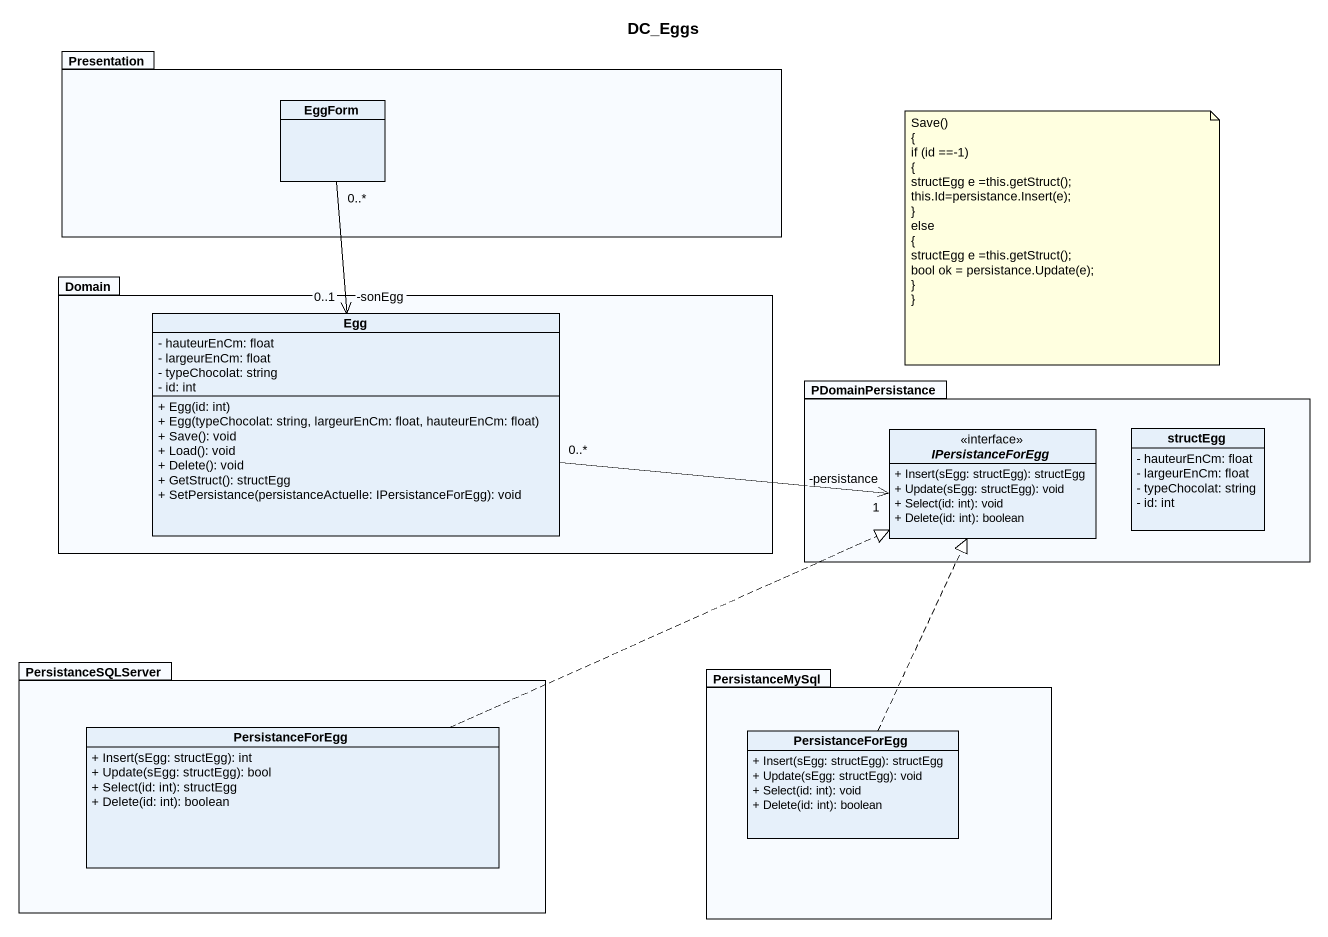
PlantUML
@startuml
title DC_Eggs
hide circle
hide empty members
skinparam classAttributeIconSize 0
package Presentation {
  class EggForm
}
package Domain {
  class Egg {
    - hauteurEnCm: float
    - largeurEnCm: float
    - typeChocolat: string
    - id: int
    + Egg(id: int)
    + Egg(typeChocolat: string, largeurEnCm: float, hauteurEnCm: float)
    + Save(): void
    + Load(): void
    + Delete(): void
    + GetStruct(): structEgg
    + SetPersistance(persistanceActuelle: IPersistanceForEgg): void
  }
}
package PDomainPersistance {
  interface IPersistanceForEgg <<interface>> {
    + Insert(sEgg: structEgg): structEgg
    + Update(sEgg: structEgg): void
    + Select(id: int): void
    + Delete(id: int): boolean
  }
  class structEgg {
    - hauteurEnCm: float
    - largeurEnCm: float
    - typeChocolat: string
    - id: int
  }
}
package PersistanceSQLServer {
  class PersistanceForEgg {
    + Insert(sEgg: structEgg): int
    + Update(sEgg: structEgg): bool
    + Select(id: int): structEgg
    + Delete(id: int): boolean
  }
}
package PersistanceMySql {
  class "PersistanceForEgg" as PersistanceForEgg_2 {
    + Insert(sEgg: structEgg): structEgg
    + Update(sEgg: structEgg): void
    + Select(id: int): void
    + Delete(id: int): boolean
  }
}
EggForm "0..*" --> "-sonEgg\n0..1" Egg
Egg "0..*" -right-> "-persistance\n1" IPersistanceForEgg
PersistanceForEgg .right.|> IPersistanceForEgg
PersistanceForEgg_2 .up.|> IPersistanceForEgg
note as N1
  Save()
  {
  if (id ==-1)
  {
  structEgg e =this.getStruct();
  this.Id=persistance.Insert(e);
  ~}
  else
  {
  structEgg e =this.getStruct();
  bool ok = persistance.Update(e);
  ~}
  ~}
end note
@enduml
